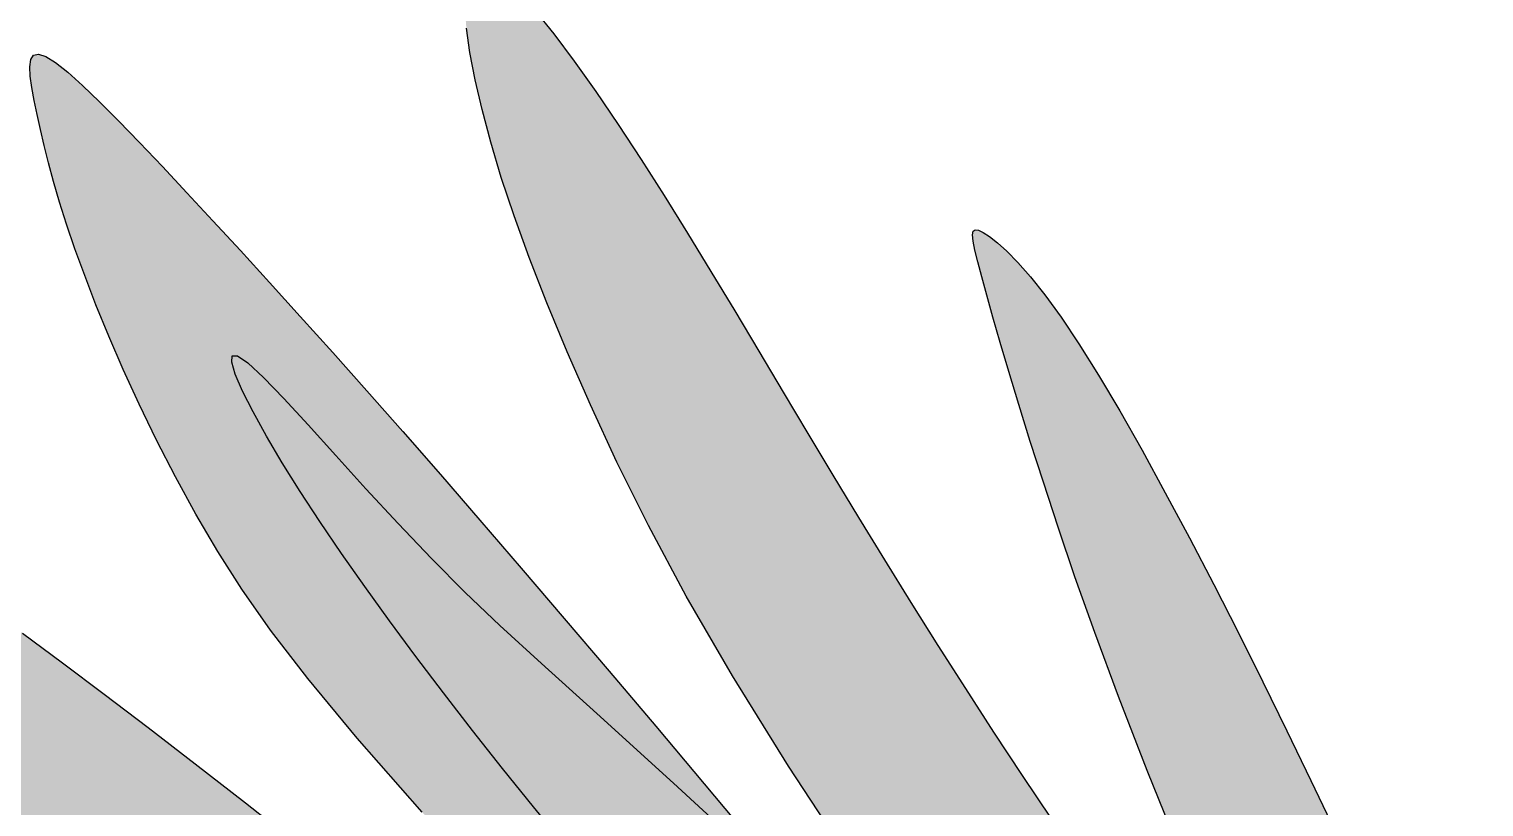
# Model space of a CAD drawing. Header units: millimetres. Extents: x 471 to 1044, y 7 to 541.
# Drawn here: x 499.13 to 509.58, y 217.75 to 223.34 of the extents above; entities that cross this region are included whole.
import ezdxf

# ---------------------------------------------------------------- set-up
doc = ezdxf.new("R2010")
doc.units = ezdxf.units.MM
for name, color, linetype in [('Images', 7, 'Continuous'), ('magpie', 4, 'Continuous'), ('magpiefill', 3, 'Continuous')]:
    doc.layers.add(name, color=color, linetype=linetype)
picture_1 = doc.add_image_def('image6.png', size_in_pixel=(273, 248))

msp = doc.modelspace()

# ---------------------------------------------------------------- hatches: boundary and pattern name
at = {"layer": 'magpiefill'}
h = msp.add_hatch(color=255, dxfattribs=at)
h.dxf.hatch_style = 1
h.paths.add_polyline_path([(504.7244823791177, 220.4349774083286), (504.5469372551889, 220.7324761103042), (504.37201250369, 221.026046289843), (504.199446084703, 221.3147712889283), (504.0289759583096, 221.5977344495432), (503.8603400845917, 221.8740191136711), (503.693276423631, 222.1427086232952), (503.5275229355095, 222.4028863203987), (503.3632543034739, 222.6530637283051), (503.2023921034315, 222.8894650956984), (503.0472946344542, 223.1077428526028), (502.9003201956143, 223.3035494290424), (502.7638270859838, 223.4725372550415), (502.640173604635, 223.610358760624), (502.5317180506399, 223.7126663758143), (502.4408187230708, 223.7751125306366), (502.3692618151135, 223.7946329737887), (502.3165450964103, 223.7732967286636), (502.2815942307172, 223.7144561373278), (502.2633348817902, 223.621463541848), (502.2606927133853, 223.497671284291), (502.2725933892585, 223.3464317067233), (502.2979625731659, 223.1710971512116), (502.3357259288636, 222.9750199598225), (502.3852152716144, 222.7607296666816), (502.4473870227086, 222.5274645741507), (502.5236037549435, 222.2736401766504), (502.6152280411164, 221.9976719686015), (502.7236224540245, 221.6979754444244), (502.8501495664648, 221.37296609854), (502.9961719512349, 221.0210594253688), (503.1630521811318, 220.6406709193315), (503.3539782054488, 220.2285283855708), (503.5794394794626, 219.7746088721151), (503.8517508349464, 219.2672017377158), (504.1832271036728, 218.6945963411234), (504.5861831174148, 218.0450820410888), (505.0729337079453, 217.306948196363), (505.5700616641404, 216.591812639698), (506.1404622183927, 216.0670941975248), (506.6388638481658, 215.6074171379535), (507.0711499443688, 215.2078748222529), (507.4432038979067, 214.8635606116943), (507.7609090996868, 214.5695678675473), (508.030148940615, 214.3209899510827), (508.2568068115996, 214.1129202235695), (508.4467661035459, 213.9404520462789), (508.605466812004, 213.7990753269465), (508.7365753510949, 213.6858661591719), (508.8433147395824, 213.5982971830208), (508.9289079962303, 213.5338410385586), (508.9965781398024, 213.489970365851), (509.0495481890624, 213.4641578049635), (509.0910411627743, 213.4538759959616), (509.1242800797019, 213.4565975789109), (509.1513045453546, 213.471352090597), (509.1694205122249, 213.5033966546858), (509.1747505195507, 213.5595452915633), (509.1634171065701, 213.6466120216155), (509.1315428125212, 213.7714108652285), (509.0752501766421, 213.940755842788), (508.9906617381707, 214.1614609746802), (508.8739000363453, 214.4403402812911), (508.6251681129407, 214.7575672801961), (508.05108754242, 215.498753479245), (507.5929709897597, 216.100277361872), (507.2284851096824, 216.5898409150415), (506.9352965569103, 216.9951461257174), (506.6910719861658, 217.3438949808638), (506.4734780521714, 217.6637894674445), (506.1626642232742, 218.1295769237072), (505.7601919620322, 218.7518526411709), (505.3730193794318, 219.3676475886166), (505.0025970089461, 219.971764382993)])
h = msp.add_hatch(color=253, dxfattribs=at)
h.dxf.hatch_style = 1
h.paths.add_polyline_path([(500.8588150843257, 221.5192187444145), (500.6495746937351, 221.7480794499991), (500.4517851820576, 221.9627188798854), (500.2651714277773, 222.1637525098203), (500.0896744834493, 222.3513789537924), (499.9261000979126, 222.5241293787573), (499.7754701940773, 222.6801180899121), (499.6388066948532, 222.8174593924539), (499.5171315231505, 222.9342675915801), (499.4114666018789, 223.0286569924876), (499.3228338539487, 223.0987419003739), (499.2522552022697, 223.1426366204358), (499.2002241371857, 223.1592367991411), (499.165120418775, 223.150563448039), (499.1447953745496, 223.1194189199489), (499.1371003320216, 223.0686055676906), (499.1398866187031, 223.0009257440834), (499.1510055621062, 222.919181801947), (499.1683084897428, 222.826176094101), (499.1896467291251, 222.7247109733648), (499.2134262447691, 222.6168554660289), (499.2402715492069, 222.5017452922663), (499.2713617919745, 222.3777828457209), (499.307876122608, 222.2433705200364), (499.3509936906435, 222.0969107088568), (499.401893645617, 221.9368058058259), (499.4617551370646, 221.7614582045875), (499.5317573145224, 221.5692702987855), (499.6128631517835, 221.3593363410532), (499.7051709196691, 221.1335180199817), (499.8085627132575, 220.8943688831519), (499.922920627627, 220.6444424781442), (500.048126757856, 220.3862923525396), (500.1840631990227, 220.1224720539187), (500.3306120462053, 219.8555351298621), (500.4876553944823, 219.5880351279506), (500.6593096600542, 219.317589760581), (500.8666285436116, 219.0220733994146), (501.1349000669674, 218.674424580929), (501.4894122519344, 218.2475818416017), (501.9554531203257, 217.7144837179101), (502.558310693954, 217.0480687463318), (503.3232729946322, 216.2212754633444), (504.2756280441735, 215.2070424054251), (507.9928503858107, 212.6698996899943), (508.0147627031122, 212.6808502790138), (508.2085088869101, 212.6808502790138), (508.2964659399519, 212.6588719513363), (507.1862538653559, 213.480173924579), (506.3135776225511, 214.1430661840821), (505.6427421584374, 214.6722438621571), (505.1380524199149, 215.0924020911155), (504.7638133538836, 215.428236003269), (504.4843299072435, 215.7044407309292), (504.2639070268947, 215.9457114064075), (504.066849659737, 216.1767431620155), (503.8638466232026, 216.4177054851968), (503.6511222168511, 216.6706652839229), (503.4312846107745, 216.9331638212963), (503.2069419750642, 217.2027423604206), (502.9807024798124, 217.4769421643991), (502.7551742951106, 217.7533044963345), (502.5329655910507, 218.0293706193299), (502.3166845377244, 218.302681796489), (502.1086231647708, 218.5710310863981), (501.9098089400185, 218.8332187295798), (501.7209531908433, 219.08829676204), (501.542767244621, 219.3353172197849), (501.3759624287277, 219.5733321388204), (501.2212500705391, 219.8013935551526), (501.0793414974311, 220.0185535047874), (500.9509480367796, 220.223864023731), (500.837186072335, 220.4156266901564), (500.7407922133466, 220.5891412509041), (500.6649081254378, 220.7389569949818), (500.6126754742323, 220.8596232113971), (500.587235925354, 220.9456891891575), (500.5917311444263, 220.9917042172706), (500.629302797073, 220.9922175847442), (500.7030925489178, 220.9417785805857), (500.8148540013051, 220.8373656167608), (500.9607884984629, 220.685673597068), (501.13570932034, 220.4958265482639), (501.3344297468849, 220.2769484971049), (501.5517630580468, 220.0381634703474), (501.7825225337741, 219.7885954947482), (502.0215214540156, 219.5373685970637), (502.2635730987201, 219.2936068040505), (502.5128761906241, 219.0562437117887), (502.811171223615, 218.7834511936532), (503.2095841343678, 218.4232106923424), (503.7592408595575, 217.923503650555), (504.5112673358593, 217.2323115109893), (504.7110680010687, 217.0465842856647), (504.3395100699563, 217.4910022253945), (503.9801017417332, 217.9194921485152), (503.6329790171311, 218.3317703245163), (503.2982778968816, 218.7275530228873), (502.9761343817154, 219.1065565131186), (502.6666844723642, 219.4684970646999), (502.3700641695589, 219.8130909471213), (502.0864094740307, 220.1400544298726), (501.8157878661365, 220.4492536501534), (501.5579927447348, 220.741154216001), (501.3127489883096, 221.0163716031623), (501.0797814753452, 221.2755212873845)])
h = msp.add_hatch(color=255, dxfattribs=at)
h.dxf.hatch_style = 1
h.paths.add_polyline_path([(507.2921377335135, 220.0089944107872), (507.1247107097585, 220.313997840224), (506.9642190303285, 220.5967244064337), (506.812618815221, 220.8529083236081), (506.6718661844329, 221.0782838059391), (506.5435517231398, 221.2697897569563), (506.4278038772291, 221.4291838375426), (506.3243855577665, 221.5594283979183), (506.2330596758177, 221.6634857883046), (506.1535891424483, 221.7443183589219), (506.0857368687241, 221.8048884599911), (506.0292657657106, 221.8481584417329), (505.9839387444736, 221.8770906543679), (505.9494791934042, 221.893887111933), (505.925452410196, 221.8977084837284), (505.9113841698682, 221.8869551028708), (505.9068002474397, 221.8600273024766), (505.9112264179298, 221.8153254156621), (505.9241884563575, 221.7512497755437), (505.9452121377419, 221.6662007152381), (505.973823237102, 221.5585785678614), (506.0097500598879, 221.4269169717933), (506.0535310332723, 221.2702827864659), (506.105907114859, 221.0878761765743), (506.1676192622513, 220.8788973068138), (506.2394084330532, 220.6425463418796), (506.3220155848682, 220.3780234464667), (506.4161816752998, 220.0845287852705), (506.5226476619517, 219.7612625229862), (506.6433223873927, 219.4052522549227), (506.784786234051, 219.0048352988445), (506.9547874693199, 218.5461764031301), (507.1610743605929, 218.0154403161576), (507.4113951752634, 217.3987917863055), (507.7134981807245, 216.682395561952), (508.0277188069591, 215.9612328352507), (508.35470580318, 215.5462267584057), (508.6372247810708, 215.1851125078559), (508.8801040590366, 214.8735429363971), (509.0881719554831, 214.6071708968244), (509.2662567888156, 214.3816492419333), (509.4191868774396, 214.1926308245191), (509.5517905397604, 214.0357684973774), (509.6688960941834, 213.9067151133037), (509.7743048583195, 213.8029633324207), (509.867710146601, 213.7293650441623), (509.9477782726655, 213.6926119452901), (510.0131755501509, 213.6993957325654), (510.0625682926949, 213.7564081027497), (510.0946228139352, 213.8703407526044), (510.1080054275096, 214.047885378891), (510.1013824470557, 214.2957336783709), (510.0232403672574, 214.445792958306), (509.8076159142475, 214.8723524352491), (509.6023212924394, 215.2884713395927), (509.4058667709439, 215.6939192242877), (509.2167984984974, 216.0887114153876), (509.0338061423386, 216.4738463313545), (508.8556152493322, 216.8505681637516), (508.6809513663428, 217.2201211041432), (508.5085400402343, 217.5837493440937), (508.3371068178715, 217.9426970751667), (508.1653772461189, 218.2982084889259), (507.9920768718409, 218.6515277769357), (507.8164696707574, 219.0029808011977), (507.6399733340103, 219.3492201054658), (507.4645439815965, 219.6859799039318)])
h = msp.add_hatch(color=255, dxfattribs=at)
h.dxf.hatch_style = 1
h.paths.add_polyline_path([(504.5112673358593, 217.2323115109893), (503.7592408595575, 217.923503650555), (503.2095841343676, 218.4232106923426), (502.8111712236149, 218.7834511936533), (502.5128761906241, 219.0562437117887), (502.2635730987201, 219.2936068040505), (502.0215214540156, 219.5373685970637), (501.7825225337741, 219.7885954947482), (501.5517630580467, 220.0381634703474), (501.334429746885, 220.2769484971047), (501.13570932034, 220.4958265482639), (500.9607884984629, 220.685673597068), (500.8148540013051, 220.8373656167608), (500.7030925489178, 220.9417785805857), (500.629302797073, 220.9922175847442), (500.5917311444263, 220.9917042172706), (500.587235925354, 220.9456891891575), (500.6126754742323, 220.8596232113971), (500.6649081254378, 220.7389569949818), (500.7407922133466, 220.5891412509041), (500.837186072335, 220.4156266901564), (500.9509480367796, 220.223864023731), (501.0793414974311, 220.0185535047874), (501.2212500705391, 219.8013935551526), (501.3759624287277, 219.5733321388204), (501.542767244621, 219.3353172197849), (501.7209531908433, 219.08829676204), (501.9098089400185, 218.8332187295798), (502.1086231647708, 218.5710310863981), (502.3166845377244, 218.3026817964889), (502.5329655910507, 218.0293706193299), (502.7551742951106, 217.7533044963345), (502.9807024798124, 217.4769421643991), (503.2069419750642, 217.2027423604207), (503.4312846107744, 216.9331638212964), (503.651122216851, 216.6706652839228), (503.8638466232026, 216.4177054851968), (504.066849659737, 216.1767431620155), (504.2639070268947, 215.9457114064075), (504.4843299072435, 215.7044407309292), (504.7638133538836, 215.428236003269), (505.1380524199149, 215.0924020911155), (505.6427421584374, 214.6722438621571), (506.3135776225511, 214.1430661840821), (507.186253865356, 213.480173924579), (508.2964659399519, 212.6588719513363), (508.4668361807123, 212.6163005730505), (508.7897474383028, 212.5517508670869), (509.241820915903, 212.6163005730505), (509.3375223518886, 212.6354312146988), (509.2198914670974, 212.7562618908184), (509.0801754665846, 212.8982334173021), (508.9195308814514, 213.0601877171214), (508.7391142427995, 213.2409667132473), (508.5400820817306, 213.4394123286514), (508.4206775300548, 213.5579691590012), (506.8269332884997, 215.0673977093168), (505.5167894999484, 216.2976157163437)])
h = msp.add_hatch(color=253, dxfattribs=at)
h.dxf.hatch_style = 1
h.paths.add_polyline_path([(499.6721455028729, 218.5633102528982), (499.3720841354058, 218.788559378425), (499.0847926272608, 219.0005804020921), (498.8100736580896, 219.1991199388984), (498.5485197520387, 219.3832734841619), (498.3007234332549, 219.5521365332004), (498.0672772258847, 219.7048045813322), (497.8487736540749, 219.8403731238752), (497.6458052419722, 219.9579376561474), (497.4589645137232, 220.0565936734668), (497.2889283885059, 220.1356735649866), (497.1367113656244, 220.1954572951998), (497.003412339414, 220.2364617224347), (496.89013020421, 220.2592037050194), (496.7979638543479, 220.2642001012823), (496.7280121841631, 220.2519677695513), (496.6813740879909, 220.2230235681548), (496.6591484601667, 220.1778843554209), (496.6624323976438, 220.1163975824575), (496.6923158078471, 220.0357330714916), (496.7498868008193, 219.9323912375295), (496.8362334866033, 219.802872495578), (496.9524439752418, 219.6436772606433), (497.0996063767777, 219.4513059477324), (497.2788088012537, 219.2222589718514), (497.4911393587126, 218.9530367480072), (497.7391224025434, 218.6402929397543), (498.0310272595204, 218.2812942048394), (498.3765594997639, 217.8734604495576), (498.7854246933942, 217.4142115802038), (499.2673284105319, 216.9009675030729), (499.8319762212973, 216.33114812446), (500.4890736958108, 215.7021733506597), (501.2483264041927, 215.0114630879672), (501.3623693903988, 214.9569659334935), (501.7744661999172, 214.7584195202118), (502.1861184382384, 214.5582734624026), (502.3364089505489, 214.4844809515949), (502.0112859236516, 214.9148492361744), (501.7108989234684, 215.3040381645558), (501.4353724446685, 215.6541048369195), (501.1848309819208, 215.967106353445), (500.9593990298943, 216.2450998143127), (500.7592010832581, 216.4901423197024), (500.5843616366813, 216.7042909697941), (500.4350051848327, 216.8896028647682), (500.3111021024719, 217.0481378632314), (500.2120062847189, 217.1819668575003), (500.1369175067844, 217.2931634983184), (500.0850355438789, 217.3838014364293), (500.0555601712128, 217.4559543225766), (500.0476911639968, 217.5116958075038), (500.0606282974412, 217.5530995419545), (500.0935713467567, 217.5822391766724), (500.1506431643211, 217.5975017258613), (500.2556589111815, 217.5825276575667), (500.4373568255523, 217.517270803295), (500.7244751456481, 217.381684994552), (501.145752109683, 217.1557240628437), (501.7299259558717, 216.8193418396762), (502.4563250875204, 216.3822249474412), (501.9563004171903, 216.7795749234741), (501.497281561456, 217.1433324235142), (501.0751219774929, 217.4764996609642), (500.6856751224772, 217.7820788492256), (500.3247944535846, 218.0630722017004), (499.9883334279912, 218.3224819317907)])

# ---------------------------------------------------------------- linework, layer by layer
at = {"layer": 'magpie'}
for points in [[(502.7638270859838, 223.4725372550415), (502.9003201956143, 223.3035494290424), (503.0472946344542, 223.1077428526028), (503.2023921034315, 222.8894650956984), (503.3632543034739, 222.6530637283051), (503.5275229355095, 222.4028863203987), (503.693276423631, 222.1427086232952), (503.8603400845917, 221.8740191136711), (504.0289759583096, 221.5977344495432), (504.199446084703, 221.3147712889283), (504.37201250369, 221.026046289843), (504.5469372551889, 220.7324761103042), (504.7244823791177, 220.4349774083286), (504.9049099153946, 220.1344668419329), (505.0884622481016, 219.8317279349811), (505.2753031379757, 219.5270116747261), (505.4655766899176, 219.2204359142684), (505.6594270088281, 218.9121185067079), (505.856998199608, 218.6021773051452), (506.0584343671579, 218.2907301626801), (506.2638796163789, 217.9778949324132), (506.4734780521714, 217.6637894674445)], [(506.3470779464632, 215.5179793078405), (505.6557937070372, 216.4684841656966), (505.0729337079453, 217.306948196363), (504.5861831174148, 218.0450820410888), (504.1832271036728, 218.6945963411234), (503.8517508349464, 219.2672017377158), (503.5794394794626, 219.7746088721151), (503.3539782054488, 220.2285283855708), (503.1630521811318, 220.6406709193315), (502.9961719512349, 221.0210594253688), (502.8501495664648, 221.37296609854), (502.7236224540245, 221.6979754444244), (502.6152280411164, 221.9976719686015), (502.5236037549435, 222.2736401766504), (502.4473870227086, 222.5274645741507), (502.3852152716144, 222.7607296666816), (502.3357259288636, 222.9750199598225), (502.2979625731659, 223.1710971512116), (502.2725933892585, 223.3464317067233)], [(501.9554531203257, 217.7144837179101), (501.4894122519344, 218.2475818416017), (501.1349000669674, 218.674424580929), (500.8666285436116, 219.0220733994146), (500.6593096600542, 219.317589760581), (500.4876553944823, 219.5880351279506), (500.3306120462053, 219.8555351298621), (500.1840631990227, 220.1224720539187), (500.048126757856, 220.3862923525396), (499.922920627627, 220.6444424781442), (499.8085627132575, 220.8943688831519), (499.7051709196691, 221.1335180199817), (499.6128631517835, 221.3593363410532), (499.5317573145224, 221.5692702987855), (499.4617551370646, 221.7614582045875), (499.401893645617, 221.9368058058259), (499.3509936906435, 222.0969107088568), (499.307876122608, 222.2433705200364), (499.2713617919745, 222.3777828457209), (499.2402715492069, 222.5017452922663), (499.2134262447691, 222.6168554660289), (499.1896467291251, 222.7247109733648), (499.1683084897428, 222.826176094101), (499.1510055621062, 222.919181801947), (499.1398866187031, 223.0009257440834), (499.1371003320216, 223.0686055676906), (499.1447953745496, 223.1194189199489), (499.165120418775, 223.150563448039), (499.2002241371857, 223.1592367991411), (499.2522552022697, 223.1426366204358), (499.3228338539487, 223.0987419003739), (499.4114666018789, 223.0286569924876), (499.5171315231505, 222.9342675915801), (499.6388066948532, 222.8174593924539), (499.7754701940773, 222.6801180899121), (499.9261000979126, 222.5241293787573), (500.0896744834493, 222.3513789537924), (500.2651714277773, 222.1637525098203), (500.4517851820576, 221.9627188798854), (500.6495746937351, 221.7480794499991), (500.8588150843257, 221.5192187444145), (501.0797814753452, 221.2755212873845), (501.3127489883096, 221.0163716031623), (501.5579927447347, 220.741154216001), (501.8157878661365, 220.4492536501534), (502.0864094740307, 220.1400544298726), (502.3700641695589, 219.8130909471213), (502.6666844723642, 219.4684970646999), (502.9761343817154, 219.1065565131186), (503.2982778968815, 218.7275530228874), (503.632979017131, 218.3317703245163), (503.9801017417331, 217.9194921485153), (504.3395100699562, 217.4910022253946)], [(507.4113951752634, 217.3987917863055), (507.1610743605929, 218.0154403161576), (506.9547874693199, 218.5461764031301), (506.784786234051, 219.0048352988445), (506.6433223873927, 219.4052522549227), (506.5226476619518, 219.7612625229862), (506.4161816752998, 220.0845287852705), (506.3220155848682, 220.3780234464667), (506.2394084330532, 220.6425463418796), (506.1676192622513, 220.8788973068138), (506.105907114859, 221.0878761765743), (506.0535310332723, 221.2702827864659), (506.0097500598879, 221.4269169717933), (505.9738232371021, 221.5585785678613), (505.9452121377419, 221.6662007152381), (505.9241884563575, 221.7512497755437), (505.9112264179298, 221.8153254156621), (505.9068002474397, 221.8600273024766), (505.9113841698682, 221.8869551028708), (505.925452410196, 221.8977084837284), (505.9494791934042, 221.893887111933), (505.9839387444736, 221.8770906543679), (506.0292657657106, 221.8481584417329), (506.0857368687241, 221.8048884599911), (506.1535891424483, 221.7443183589219), (506.2330596758177, 221.6634857883046), (506.3243855577665, 221.5594283979183), (506.4278038772291, 221.4291838375426), (506.5435517231398, 221.2697897569563), (506.6718661844329, 221.0782838059391), (506.812618815221, 220.8529083236081), (506.9642190303285, 220.5967244064337), (507.1247107097585, 220.313997840224), (507.2921377335135, 220.0089944107872), (507.4645439815965, 219.6859799039318), (507.6399733340103, 219.3492201054658), (507.8164696707574, 219.0029808011977), (507.9920768718409, 218.6515277769357), (508.1653772461189, 218.2982084889259), (508.3371068178715, 217.9426970751667), (508.5085400402342, 217.5837493440938)], [(502.9807024798124, 217.4769421643991), (502.7551742951106, 217.7533044963345), (502.5329655910507, 218.0293706193299), (502.3166845377244, 218.3026817964889), (502.1086231647708, 218.5710310863981), (501.9098089400185, 218.8332187295798), (501.7209531908433, 219.08829676204), (501.542767244621, 219.3353172197849), (501.3759624287277, 219.5733321388204), (501.2212500705391, 219.8013935551526), (501.0793414974311, 220.0185535047874), (500.9509480367796, 220.223864023731), (500.837186072335, 220.4156266901564), (500.7407922133466, 220.5891412509041), (500.6649081254378, 220.7389569949818), (500.6126754742323, 220.8596232113971), (500.587235925354, 220.9456891891575), (500.5917311444263, 220.9917042172706), (500.629302797073, 220.9922175847442), (500.7030925489178, 220.9417785805857), (500.8148540013051, 220.8373656167608), (500.9607884984629, 220.685673597068), (501.13570932034, 220.4958265482639), (501.334429746885, 220.2769484971048), (501.5517630580468, 220.0381634703474), (501.7825225337741, 219.7885954947482), (502.0215214540156, 219.5373685970637), (502.2635730987201, 219.2936068040505), (502.5128761906241, 219.0562437117887), (502.8111712236149, 218.7834511936533), (503.2095841343677, 218.4232106923425), (503.7592408595575, 217.923503650555), (504.5112673358593, 217.2323115109893)], [(499.0847926272608, 219.0005804020921), (499.3720841354058, 218.788559378425), (499.6721455028729, 218.5633102528982), (499.9883334279912, 218.3224819317907), (500.3247944535846, 218.0630722017004), (500.6856751224772, 217.7820788492256), (501.0751219774929, 217.4764996609642), (501.4972815614559, 217.1433324235143), (501.9563004171902, 216.7795749234742), (502.4563250875198, 216.3822249474417)]]:
    msp.add_lwpolyline(points, dxfattribs=at)

# ---------------------------------------------------------------- pictures from other files: only their frames are drawn
at = {"layer": 'Images'}
image = msp.add_image(picture_1, insert=(470.7607570016401, 149.6796601567851), size_in_units=(89.93415841046361, 81.69842961829661), dxfattribs=at)
image.dxf.flags = 15

doc.saveas('drawing.dxf')
